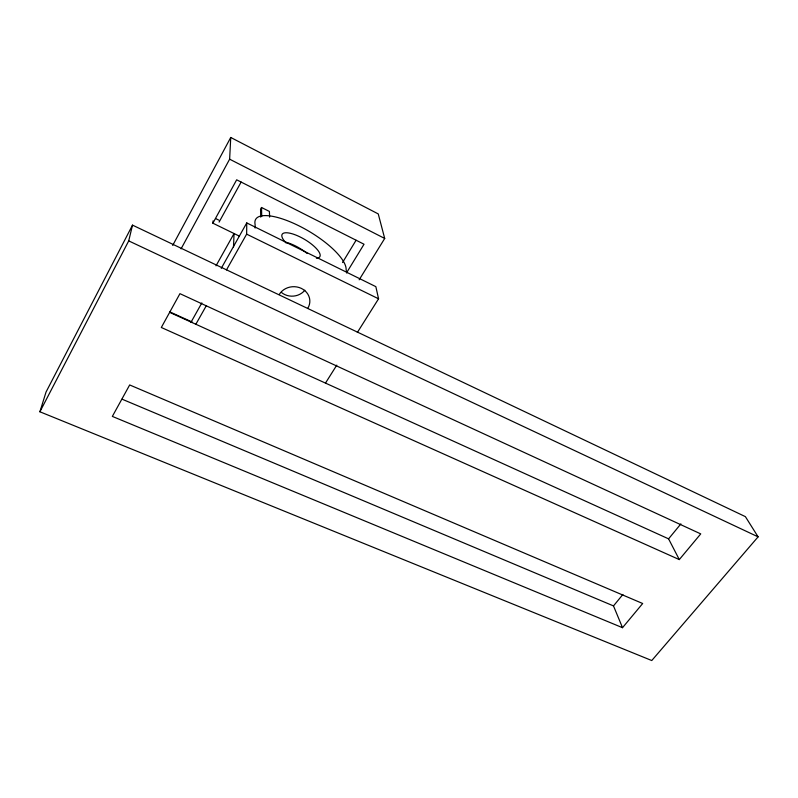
<?xml version="1.0" encoding="UTF-8"?>
<svg xmlns="http://www.w3.org/2000/svg" width="798" height="798" viewBox="0 0 798 798"><rect width="100%" height="100%" fill="white"/><g stroke="black" fill="none" stroke-linecap="round" stroke-linejoin="round"><path stroke-width="1.2" d="M226.492 269.894L246.642 234.143L246.752 222.921L375.848 286.652L378.561 298.801L357.344 332.487M233.505 246.911L234.053 233.535L216.019 265.814M181.066 248.866L229.634 159.181L230.742 137.465L378.252 213.924L384.706 238.462L359.17 279.799M239.48 236.188L212.876 223.191L213.056 220.886M39.9 411.778L128.717 240.896L132.508 225.126L745.382 516.635L758.1 536.855L651.767 660.535L39.9 411.778L46.025 392.077L132.508 225.126M172.687 245.445L230.742 137.465M212.876 223.191L236.667 179.809L364.028 244.238L346.831 272.367M219.091 222.083L241.136 182.044M190.931 322.362L201.854 302.911M221.265 268.318L246.752 222.921M269.614 217.106L269.405 211.44L261.525 207.49L260.557 209.196L260.717 217.106M195.959 324.068L206.343 305.654M342.551 262.532L356.088 240.238M325.514 383.03L336.786 365.135M622.52 627.697L112.348 416.406L129.675 384.945L642.679 603.507L622.52 627.697L613.492 605.911L622.889 594.47M679.298 559.588L161.316 327.489L179.939 293.664L700.734 533.892L679.298 559.588L668.584 538.85L680.894 523.877M122.074 399.18L613.492 605.911M169.595 311.789L192.268 322.083M169.655 312.357L668.584 538.85M128.717 240.896L758.1 536.855M215.55 218.522L218.861 220.148M246.642 234.143L378.561 298.801M229.634 159.181L384.706 238.462M346.761 273.096L346.123 269.475A52.109 16.868 30.7 0 0 298.512 225.615A52.109 16.868 30.7 0 0 255.101 224.457L255.131 228.058M261.525 207.49L261.714 216.507M286.173 243.041A21.925 7.092 30.7 0 1 287.649 232.836A21.925 7.092 30.7 0 1 313.654 245.914A21.925 7.092 30.7 0 1 316.407 258.243M285.814 242.233A21.855 7.252 30.7 0 1 307.19 253.505M279.19 294.572A16.289 14.633 -2.9 0 1 301.295 288.367A16.289 14.633 -2.9 0 1 307.848 308.208M304.836 290.213A15.731 14.264 -2.3 0 1 281.395 292.417"/></g></svg>
